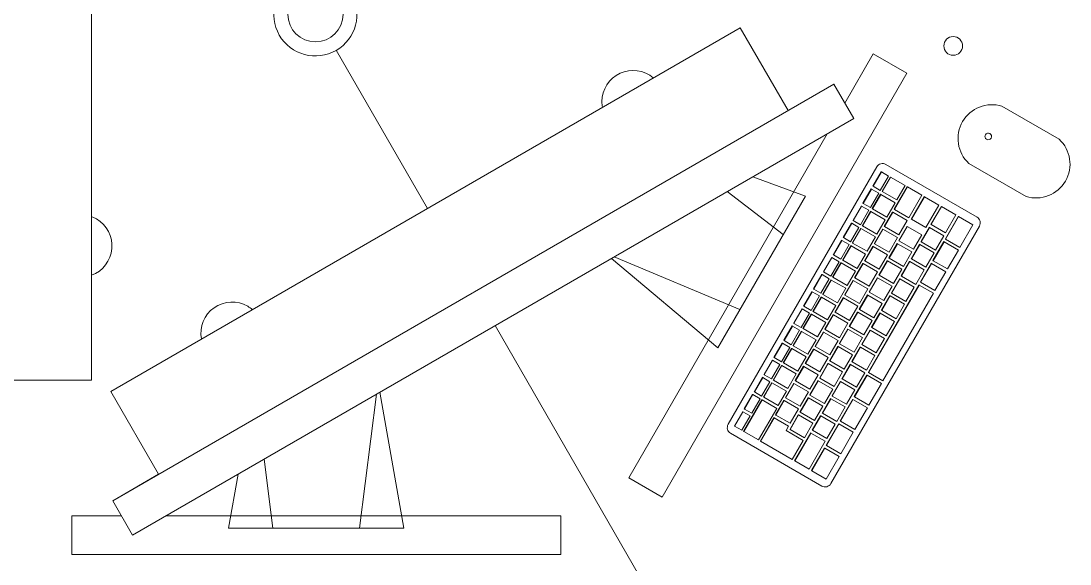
# Model space of a CAD drawing. Header units: millimetres. Extents: x 155920 to 295199, y -4084 to 97293.
# Drawn here: x 178565 to 179573, y 20194 to 20715 of the extents above; entities that cross this region are included whole.
import ezdxf

# ---------------------------------------------------------------- set-up
doc = ezdxf.new("R2010")
doc.units = ezdxf.units.MM
doc.header["$MEASUREMENT"] = 0
for name, color, linetype, lineweight in [('A-GENM', 8, 'CONTINUOUS', 9), ('E-ELEC-EQPM', 8, 'CONTINUOUS', 9), ('I-FURN', 8, 'CONTINUOUS', 9)]:
    doc.layers.add(name, color=color, linetype=linetype, lineweight=lineweight)

msp = doc.modelspace()

# ---------------------------------------------------------------- linework, layer by layer
at = {"layer": 'A-GENM'}
for p, q in [((179562.6, 20601.5), (179507.6, 20633.2)), ((179244.7, 20327.8), (179387.5, 20575)), ((179383.7, 20556.5), (179391.7, 20570.3)), ((179391.9, 20570.2), (179383.9, 20556.3)), ((179391.9, 20570.2), (179391.7, 20570.3)), ((179398.8, 20566.2), (179391.9, 20570.2)), ((179396.2, 20577.4), (179483.8, 20526.8)), ((179475.9, 20578.2), (179530.9, 20546.5)), ((179390.8, 20552.3), (179398.8, 20566.2)), ((179392.5, 20551.3), (179400.5, 20565.2)), ((179400.8, 20565.1), (179392.8, 20551.2)), ((179400.8, 20565.1), (179400.5, 20565.2)), ((179414.6, 20557.1), (179400.8, 20565.1)), ((179374.2, 20540), (179382.2, 20553.9)), ((179382.4, 20553.7), (179374.4, 20539.9)), ((179381.3, 20535.9), (179389.3, 20549.7)), ((179382.4, 20553.7), (179382.2, 20553.9)), ((179389.3, 20549.7), (179382.4, 20553.7)), ((179383.9, 20556.3), (179383.7, 20556.5)), ((179383.9, 20556.3), (179390.8, 20552.3)), ((179392.8, 20551.2), (179392.5, 20551.3)), ((179392.8, 20551.2), (179406.6, 20543.2)), ((179404.2, 20534.2), (179416.7, 20555.9)), ((179416.9, 20555.7), (179404.4, 20534.1)), ((179406.6, 20543.2), (179414.6, 20557.1)), ((179416.9, 20555.7), (179416.7, 20555.9)), ((179430.7, 20547.8), (179416.9, 20555.7)), ((179374.4, 20539.9), (179374.2, 20540)), ((179374.4, 20539.9), (179381.3, 20535.9)), ((179383, 20534.9), (179391, 20548.7)), ((179391.3, 20548.6), (179383.3, 20534.8)), ((179391.3, 20548.6), (179391, 20548.7)), ((179405.1, 20540.6), (179391.3, 20548.6)), ((179397.1, 20526.8), (179405.1, 20540.6)), ((179418.2, 20526.1), (179430.7, 20547.8)), ((179420.6, 20524.8), (179433.1, 20546.4)), ((179433.3, 20546.3), (179420.8, 20524.6)), ((179433.3, 20546.3), (179433.1, 20546.4)), ((179447.1, 20538.3), (179433.3, 20546.3)), ((179364.7, 20523.6), (179372.7, 20537.4)), ((179372.9, 20537.3), (179364.9, 20523.4)), ((179371.8, 20519.4), (179379.8, 20533.3)), ((179372.9, 20537.3), (179372.7, 20537.4)), ((179379.8, 20533.3), (179372.9, 20537.3)), ((179373.5, 20518.4), (179381.5, 20532.3)), ((179381.8, 20532.2), (179373.8, 20518.3)), ((179381.8, 20532.2), (179381.5, 20532.3)), ((179395.6, 20524.2), (179381.8, 20532.2)), ((179383.3, 20534.8), (179383, 20534.9)), ((179383.3, 20534.8), (179397.1, 20526.8)), ((179394.7, 20517.8), (179402.7, 20531.6)), ((179402.9, 20531.5), (179394.9, 20517.6)), ((179402.9, 20531.5), (179402.7, 20531.6)), ((179416.8, 20523.5), (179402.9, 20531.5)), ((179404.4, 20534.1), (179404.2, 20534.2)), ((179404.4, 20534.1), (179418.2, 20526.1)), ((179434.6, 20516.7), (179447.1, 20538.3)), ((179439.5, 20519.6), (179449.5, 20536.9)), ((179449.7, 20536.8), (179439.7, 20519.5)), ((179449.7, 20536.8), (179449.5, 20536.9)), ((179463.5, 20528.8), (179449.7, 20536.8)), ((179355.2, 20507.1), (179363.2, 20521)), ((179363.4, 20520.8), (179355.4, 20507)), ((179363.4, 20520.8), (179363.2, 20521)), ((179370.3, 20516.8), (179363.4, 20520.8)), ((179364.9, 20523.4), (179364.7, 20523.6)), ((179364.9, 20523.4), (179371.8, 20519.4)), ((179387.6, 20510.3), (179395.6, 20524.2)), ((179408.8, 20509.7), (179416.8, 20523.5)), ((179420.8, 20524.6), (179420.6, 20524.8)), ((179420.8, 20524.6), (179434.6, 20516.7)), ((179439.7, 20519.5), (179439.5, 20519.6)), ((179439.7, 20519.5), (179453.5, 20511.5)), ((179453.4, 20505.8), (179465.9, 20527.5)), ((179453.5, 20511.5), (179463.5, 20528.8)), ((179466.1, 20527.3), (179453.6, 20505.7)), ((179466.1, 20527.3), (179465.9, 20527.5)), ((179479.9, 20519.4), (179466.1, 20527.3)), ((179467.4, 20497.7), (179479.9, 20519.4)), ((179486.1, 20518.1), (179343.3, 20270.8)), ((179362.3, 20503), (179370.3, 20516.8)), ((179364, 20502), (179372, 20515.8)), ((179372.3, 20515.7), (179364.3, 20501.8)), ((179372.3, 20515.7), (179372, 20515.8)), ((179386.1, 20507.7), (179372.3, 20515.7)), ((179373.8, 20518.3), (179373.5, 20518.4)), ((179373.8, 20518.3), (179387.6, 20510.3)), ((179385.2, 20501.3), (179393.2, 20515.2)), ((179393.4, 20515), (179385.4, 20501.2)), ((179393.4, 20515), (179393.2, 20515.2)), ((179407.3, 20507.1), (179393.4, 20515)), ((179394.9, 20517.6), (179394.7, 20517.8)), ((179394.9, 20517.6), (179408.8, 20509.7)), ((179408.6, 20504), (179416.6, 20517.8)), ((179416.8, 20517.7), (179408.8, 20503.8)), ((179416.8, 20517.7), (179416.6, 20517.8)), ((179430.6, 20509.7), (179416.8, 20517.7)), ((179422.6, 20495.9), (179430.6, 20509.7)), ((179430, 20503.2), (179438, 20517)), ((179438.2, 20516.9), (179430.2, 20503)), ((179438.2, 20516.9), (179438, 20517)), ((179452, 20508.9), (179438.2, 20516.9)), ((179345.7, 20490.6), (179353.7, 20504.5)), ((179353.9, 20504.4), (179345.9, 20490.5)), ((179352.8, 20486.5), (179360.8, 20500.4)), ((179353.9, 20504.4), (179353.7, 20504.5)), ((179360.8, 20500.4), (179353.9, 20504.4)), ((179354.5, 20485.5), (179362.5, 20499.4)), ((179362.8, 20499.2), (179354.8, 20485.4)), ((179355.4, 20507), (179355.2, 20507.1)), ((179355.4, 20507), (179362.3, 20503)), ((179362.8, 20499.2), (179362.5, 20499.4)), ((179376.6, 20491.3), (179362.8, 20499.2)), ((179364.3, 20501.8), (179364, 20502)), ((179364.3, 20501.8), (179378.1, 20493.9)), ((179378.1, 20493.9), (179386.1, 20507.7)), ((179385.4, 20501.2), (179385.2, 20501.3)), ((179385.4, 20501.2), (179399.3, 20493.2)), ((179399.1, 20487.5), (179407.1, 20501.4)), ((179399.3, 20493.2), (179407.3, 20507.1)), ((179407.3, 20501.2), (179399.3, 20487.4)), ((179407.3, 20501.2), (179407.1, 20501.4)), ((179421.1, 20493.3), (179407.3, 20501.2)), ((179408.8, 20503.8), (179408.6, 20504)), ((179408.8, 20503.8), (179422.6, 20495.9)), ((179420.5, 20486.7), (179428.5, 20500.6)), ((179428.7, 20500.4), (179420.7, 20486.6)), ((179428.7, 20500.4), (179428.5, 20500.6)), ((179442.5, 20492.5), (179428.7, 20500.4)), ((179430.2, 20503), (179430, 20503.2)), ((179430.2, 20503), (179444, 20495.1)), ((179441.4, 20485), (179451.9, 20503.2)), ((179452.1, 20503.1), (179441.6, 20484.9)), ((179444, 20495.1), (179452, 20508.9)), ((179452.1, 20503.1), (179451.9, 20503.2)), ((179465.9, 20495.1), (179452.1, 20503.1)), ((179453.6, 20505.7), (179453.4, 20505.8)), ((179453.6, 20505.7), (179467.4, 20497.7)), ((179345.9, 20490.5), (179345.7, 20490.6)), ((179345.9, 20490.5), (179352.8, 20486.5)), ((179368.6, 20477.4), (179376.6, 20491.3)), ((179375.7, 20484.9), (179383.7, 20498.7)), ((179383.9, 20498.6), (179375.9, 20484.7)), ((179383.9, 20498.6), (179383.7, 20498.7)), ((179397.8, 20490.6), (179383.9, 20498.6)), ((179389.8, 20476.7), (179397.8, 20490.6)), ((179413.1, 20479.4), (179421.1, 20493.3)), ((179434.5, 20478.6), (179442.5, 20492.5)), ((179455.4, 20476.9), (179465.9, 20495.1)), ((179336.2, 20474.2), (179344.2, 20488)), ((179344.4, 20487.9), (179336.4, 20474.1)), ((179343.3, 20470.1), (179351.3, 20483.9)), ((179344.4, 20487.9), (179344.2, 20488)), ((179351.3, 20483.9), (179344.4, 20487.9)), ((179345, 20469.1), (179353, 20482.9)), ((179353.3, 20482.8), (179345.3, 20468.9)), ((179353.3, 20482.8), (179353, 20482.9)), ((179367.1, 20474.8), (179353.3, 20482.8)), ((179354.8, 20485.4), (179354.5, 20485.5)), ((179354.8, 20485.4), (179368.6, 20477.4)), ((179366.2, 20468.4), (179374.2, 20482.3)), ((179374.4, 20482.1), (179366.4, 20468.3)), ((179374.4, 20482.1), (179374.2, 20482.3)), ((179388.3, 20474.1), (179374.4, 20482.1)), ((179375.9, 20484.7), (179375.7, 20484.9)), ((179375.9, 20484.7), (179389.8, 20476.7)), ((179389.6, 20471.1), (179397.6, 20484.9)), ((179397.8, 20484.8), (179389.8, 20470.9)), ((179397.8, 20484.8), (179397.6, 20484.9)), ((179411.6, 20476.8), (179397.8, 20484.8)), ((179399.3, 20487.4), (179399.1, 20487.5)), ((179399.3, 20487.4), (179413.1, 20479.4)), ((179411, 20470.3), (179419, 20484.1)), ((179419.2, 20484), (179411.2, 20470.1)), ((179419.2, 20484), (179419, 20484.1)), ((179433, 20476), (179419.2, 20484)), ((179420.7, 20486.6), (179420.5, 20486.7)), ((179420.7, 20486.6), (179434.5, 20478.6)), ((179429.4, 20464.3), (179439.9, 20482.4)), ((179440.1, 20482.3), (179429.6, 20464.1)), ((179440.1, 20482.3), (179439.9, 20482.4)), ((179453.9, 20474.3), (179440.1, 20482.3)), ((179441.6, 20484.9), (179441.4, 20485)), ((179441.6, 20484.9), (179455.4, 20476.9)), ((179326.7, 20457.7), (179334.7, 20471.6)), ((179334.9, 20471.5), (179326.9, 20457.6)), ((179334.9, 20471.5), (179334.7, 20471.6)), ((179341.8, 20467.5), (179334.9, 20471.5)), ((179336.4, 20474.1), (179336.2, 20474.2)), ((179336.4, 20474.1), (179343.3, 20470.1)), ((179345.3, 20468.9), (179345, 20469.1)), ((179345.3, 20468.9), (179359.1, 20461)), ((179359.1, 20461), (179367.1, 20474.8)), ((179380.3, 20460.3), (179388.3, 20474.1)), ((179389.8, 20470.9), (179389.6, 20471.1)), ((179389.8, 20470.9), (179403.6, 20462.9)), ((179403.6, 20462.9), (179411.6, 20476.8)), ((179411.2, 20470.1), (179411, 20470.3)), ((179411.2, 20470.1), (179425, 20462.1)), ((179425, 20462.1), (179433, 20476)), ((179443.4, 20456.2), (179453.9, 20474.3)), ((179333.8, 20453.6), (179341.8, 20467.5)), ((179335.5, 20452.6), (179343.5, 20466.5)), ((179343.8, 20466.3), (179335.8, 20452.5)), ((179343.8, 20466.3), (179343.5, 20466.5)), ((179357.6, 20458.4), (179343.8, 20466.3)), ((179356.7, 20452), (179364.7, 20465.8)), ((179364.9, 20465.7), (179356.9, 20451.8)), ((179364.9, 20465.7), (179364.7, 20465.8)), ((179378.8, 20457.7), (179364.9, 20465.7)), ((179366.4, 20468.3), (179366.2, 20468.4)), ((179366.4, 20468.3), (179380.3, 20460.3)), ((179379.4, 20377.7), (179427.9, 20461.7)), ((179428.1, 20461.5), (179379.6, 20377.5)), ((179380.1, 20454.6), (179388.1, 20468.5)), ((179388.3, 20468.3), (179380.3, 20454.5)), ((179388.3, 20468.3), (179388.1, 20468.5)), ((179402.1, 20460.3), (179388.3, 20468.3)), ((179394.1, 20446.5), (179402.1, 20460.3)), ((179401.5, 20453.8), (179409.5, 20467.7)), ((179409.7, 20467.5), (179401.7, 20453.7)), ((179409.7, 20467.5), (179409.5, 20467.7)), ((179423.5, 20459.5), (179409.7, 20467.5)), ((179415.5, 20445.7), (179423.5, 20459.5)), ((179428.1, 20461.5), (179427.9, 20461.7)), ((179441.9, 20453.6), (179428.1, 20461.5)), ((179429.6, 20464.1), (179429.4, 20464.3)), ((179429.6, 20464.1), (179443.4, 20456.2)), ((179317.2, 20441.3), (179325.2, 20455.1)), ((179325.4, 20455), (179317.4, 20441.1)), ((179324.3, 20437.2), (179332.3, 20451)), ((179325.4, 20455), (179325.2, 20455.1)), ((179332.3, 20451), (179325.4, 20455)), ((179326, 20436.2), (179334, 20450)), ((179334.3, 20449.9), (179326.3, 20436)), ((179326.9, 20457.6), (179326.7, 20457.7)), ((179326.9, 20457.6), (179333.8, 20453.6)), ((179334.3, 20449.9), (179334, 20450)), ((179348.1, 20441.9), (179334.3, 20449.9)), ((179335.8, 20452.5), (179335.5, 20452.6)), ((179335.8, 20452.5), (179349.6, 20444.5)), ((179347.2, 20435.5), (179355.2, 20449.4)), ((179355.4, 20449.2), (179347.4, 20435.4)), ((179349.6, 20444.5), (179357.6, 20458.4)), ((179355.4, 20449.2), (179355.2, 20449.4)), ((179369.3, 20441.2), (179355.4, 20449.2)), ((179356.9, 20451.8), (179356.7, 20452)), ((179356.9, 20451.8), (179370.8, 20443.8)), ((179370.6, 20438.2), (179378.6, 20452)), ((179370.8, 20443.8), (179378.8, 20457.7)), ((179378.8, 20451.9), (179370.8, 20438)), ((179378.8, 20451.9), (179378.6, 20452)), ((179392.6, 20443.9), (179378.8, 20451.9)), ((179380.3, 20454.5), (179380.1, 20454.6)), ((179380.3, 20454.5), (179394.1, 20446.5)), ((179392, 20437.4), (179400, 20451.2)), ((179400.2, 20451.1), (179392.2, 20437.2)), ((179393.4, 20369.6), (179441.9, 20453.6)), ((179400.2, 20451.1), (179400, 20451.2)), ((179414, 20443.1), (179400.2, 20451.1)), ((179401.7, 20453.7), (179401.5, 20453.8)), ((179401.7, 20453.7), (179415.5, 20445.7)), ((179307.7, 20424.8), (179315.7, 20438.7)), ((179315.9, 20438.5), (179315.7, 20438.7)), ((179317.4, 20441.1), (179317.2, 20441.3)), ((179317.4, 20441.1), (179324.3, 20437.2)), ((179340.1, 20428), (179348.1, 20441.9)), ((179361.3, 20427.4), (179369.3, 20441.2)), ((179384.6, 20430), (179392.6, 20443.9)), ((179406, 20429.2), (179414, 20443.1)), ((179315.9, 20438.5), (179307.9, 20424.7)), ((179314.8, 20420.7), (179322.8, 20434.6)), ((179322.8, 20434.6), (179315.9, 20438.5)), ((179316.5, 20419.7), (179324.5, 20433.6)), ((179324.8, 20433.4), (179316.8, 20419.6)), ((179324.8, 20433.4), (179324.5, 20433.6)), ((179338.6, 20425.4), (179324.8, 20433.4)), ((179326.3, 20436), (179326, 20436.2)), ((179326.3, 20436), (179340.1, 20428)), ((179337.7, 20419), (179345.7, 20432.9)), ((179345.9, 20432.8), (179337.9, 20418.9)), ((179345.9, 20432.8), (179345.7, 20432.9)), ((179359.8, 20424.8), (179345.9, 20432.8)), ((179347.4, 20435.4), (179347.2, 20435.5)), ((179347.4, 20435.4), (179361.3, 20427.4)), ((179361.1, 20421.7), (179369.1, 20435.6)), ((179369.3, 20435.4), (179361.3, 20421.6)), ((179369.3, 20435.4), (179369.1, 20435.6)), ((179383.1, 20427.4), (179369.3, 20435.4)), ((179370.8, 20438), (179370.6, 20438.2)), ((179370.8, 20438), (179384.6, 20430)), ((179382.5, 20420.9), (179390.5, 20434.8)), ((179390.7, 20434.6), (179382.7, 20420.8)), ((179390.7, 20434.6), (179390.5, 20434.8)), ((179404.5, 20426.6), (179390.7, 20434.6)), ((179392.2, 20437.2), (179392, 20437.4)), ((179392.2, 20437.2), (179406, 20429.2)), ((179298.2, 20408.4), (179306.2, 20422.2)), ((179306.4, 20422.1), (179298.4, 20408.2)), ((179306.4, 20422.1), (179306.2, 20422.2)), ((179313.3, 20418.1), (179306.4, 20422.1)), ((179307.9, 20424.7), (179307.7, 20424.8)), ((179307.9, 20424.7), (179314.8, 20420.7)), ((179316.8, 20419.6), (179316.5, 20419.7)), ((179316.8, 20419.6), (179330.6, 20411.6)), ((179330.6, 20411.6), (179338.6, 20425.4)), ((179337.9, 20418.9), (179337.7, 20419)), ((179337.9, 20418.9), (179351.8, 20410.9)), ((179351.6, 20405.2), (179359.6, 20419.1)), ((179351.8, 20410.9), (179359.8, 20424.8)), ((179359.8, 20419), (179351.8, 20405.1)), ((179359.8, 20419), (179359.6, 20419.1)), ((179373.6, 20411), (179359.8, 20419)), ((179361.3, 20421.6), (179361.1, 20421.7)), ((179361.3, 20421.6), (179375.1, 20413.6)), ((179375.1, 20413.6), (179383.1, 20427.4)), ((179382.7, 20420.8), (179382.5, 20420.9)), ((179382.7, 20420.8), (179396.5, 20412.8)), ((179396.5, 20412.8), (179404.5, 20426.6)), ((179305.3, 20404.2), (179313.3, 20418.1)), ((179307, 20403.3), (179315, 20417.1)), ((179315.3, 20417), (179307.3, 20403.1)), ((179315.3, 20417), (179315, 20417.1)), ((179329.1, 20409), (179315.3, 20417)), ((179321.1, 20395.1), (179329.1, 20409)), ((179328.2, 20402.6), (179336.2, 20416.4)), ((179336.4, 20416.3), (179328.4, 20402.4)), ((179336.4, 20416.3), (179336.2, 20416.4)), ((179350.3, 20408.3), (179336.4, 20416.3)), ((179365.6, 20397.1), (179373.6, 20411)), ((179373, 20404.4), (179381, 20418.3)), ((179381.2, 20418.2), (179373.2, 20404.3)), ((179381.2, 20418.2), (179381, 20418.3)), ((179395, 20410.2), (179381.2, 20418.2)), ((179387, 20396.3), (179395, 20410.2)), ((179288.7, 20391.9), (179296.7, 20405.8)), ((179296.9, 20405.6), (179288.9, 20391.8)), ((179295.8, 20387.8), (179303.8, 20401.6)), ((179296.9, 20405.6), (179296.7, 20405.8)), ((179303.8, 20401.6), (179296.9, 20405.6)), ((179297.5, 20386.8), (179305.5, 20400.7)), ((179305.8, 20400.5), (179297.8, 20386.7)), ((179298.4, 20408.2), (179298.2, 20408.4)), ((179298.4, 20408.2), (179305.3, 20404.2)), ((179305.8, 20400.5), (179305.5, 20400.7)), ((179319.6, 20392.5), (179305.8, 20400.5)), ((179307.3, 20403.1), (179307, 20403.3)), ((179307.3, 20403.1), (179321.1, 20395.1)), ((179318.7, 20386.1), (179326.7, 20400)), ((179326.9, 20399.9), (179318.9, 20386)), ((179326.9, 20399.9), (179326.7, 20400)), ((179340.8, 20391.9), (179326.9, 20399.9)), ((179328.4, 20402.4), (179328.2, 20402.6)), ((179328.4, 20402.4), (179342.3, 20394.5)), ((179342.1, 20388.8), (179350.1, 20402.7)), ((179342.3, 20394.5), (179350.3, 20408.3)), ((179350.3, 20402.5), (179342.3, 20388.7)), ((179350.3, 20402.5), (179350.1, 20402.7)), ((179364.1, 20394.5), (179350.3, 20402.5)), ((179351.8, 20405.1), (179351.6, 20405.2)), ((179351.8, 20405.1), (179365.6, 20397.1)), ((179363.5, 20388), (179371.5, 20401.8)), ((179371.7, 20401.7), (179363.7, 20387.9)), ((179371.7, 20401.7), (179371.5, 20401.8)), ((179385.5, 20393.7), (179371.7, 20401.7)), ((179373.2, 20404.3), (179373, 20404.4)), ((179373.2, 20404.3), (179387, 20396.3)), ((179279.2, 20375.5), (179287.2, 20389.3)), ((179287.4, 20389.2), (179279.4, 20375.3)), ((179287.4, 20389.2), (179287.2, 20389.3)), ((179294.3, 20385.2), (179287.4, 20389.2)), ((179288.9, 20391.8), (179288.7, 20391.9)), ((179288.9, 20391.8), (179295.8, 20387.8)), ((179311.6, 20378.7), (179319.6, 20392.5)), ((179332.8, 20378), (179340.8, 20391.9)), ((179342.3, 20388.7), (179342.1, 20388.8)), ((179342.3, 20388.7), (179356.1, 20380.7)), ((179356.1, 20380.7), (179364.1, 20394.5)), ((179377.5, 20379.9), (179385.5, 20393.7)), ((179286.3, 20371.3), (179294.3, 20385.2)), ((179288, 20370.3), (179296, 20384.2)), ((179296.3, 20384.1), (179288.3, 20370.2)), ((179296.3, 20384.1), (179296, 20384.2)), ((179310.1, 20376.1), (179296.3, 20384.1)), ((179297.8, 20386.7), (179297.5, 20386.8)), ((179297.8, 20386.7), (179311.6, 20378.7)), ((179309.2, 20369.7), (179317.2, 20383.5)), ((179317.4, 20383.4), (179309.4, 20369.5)), ((179317.4, 20383.4), (179317.2, 20383.5)), ((179331.3, 20375.4), (179317.4, 20383.4)), ((179318.9, 20386), (179318.7, 20386.1)), ((179318.9, 20386), (179332.8, 20378)), ((179332.6, 20372.3), (179340.6, 20386.2)), ((179340.8, 20386.1), (179332.8, 20372.2)), ((179340.8, 20386.1), (179340.6, 20386.2)), ((179354.6, 20378.1), (179340.8, 20386.1)), ((179354, 20371.5), (179362, 20385.4)), ((179362.2, 20385.3), (179354.2, 20371.4)), ((179362.2, 20385.3), (179362, 20385.4)), ((179376, 20377.3), (179362.2, 20385.3)), ((179363.7, 20387.9), (179363.5, 20388)), ((179363.7, 20387.9), (179377.5, 20379.9)), ((179269.7, 20359), (179277.7, 20372.9)), ((179277.9, 20372.7), (179269.9, 20358.9)), ((179276.8, 20354.9), (179284.8, 20368.7)), ((179277.9, 20372.7), (179277.7, 20372.9)), ((179284.8, 20368.7), (179277.9, 20372.7)), ((179279.4, 20375.3), (179279.2, 20375.5)), ((179279.4, 20375.3), (179286.3, 20371.3)), ((179288.3, 20370.2), (179288, 20370.3)), ((179288.3, 20370.2), (179302.1, 20362.2)), ((179302.1, 20362.2), (179310.1, 20376.1)), ((179309.4, 20369.5), (179309.2, 20369.7)), ((179309.4, 20369.5), (179323.3, 20361.6)), ((179323.1, 20355.9), (179331.1, 20369.7)), ((179323.3, 20361.6), (179331.3, 20375.4)), ((179331.3, 20369.6), (179323.3, 20355.7)), ((179331.3, 20369.6), (179331.1, 20369.7)), ((179345.1, 20361.6), (179331.3, 20369.6)), ((179332.8, 20372.2), (179332.6, 20372.3)), ((179332.8, 20372.2), (179346.6, 20364.2)), ((179344.5, 20355.1), (179352.5, 20368.9)), ((179352.7, 20368.8), (179344.7, 20354.9)), ((179346.6, 20364.2), (179354.6, 20378.1)), ((179352.7, 20368.8), (179352.5, 20368.9)), ((179366.5, 20360.8), (179352.7, 20368.8)), ((179354.2, 20371.4), (179354, 20371.5)), ((179354.2, 20371.4), (179368, 20363.4)), ((179365.9, 20354.3), (179377.9, 20375.1)), ((179378.1, 20374.9), (179366.1, 20354.1)), ((179368, 20363.4), (179376, 20377.3)), ((179378.1, 20374.9), (179377.9, 20375.1)), ((179391.9, 20367), (179378.1, 20374.9)), ((179379.6, 20377.5), (179379.4, 20377.7)), ((179379.6, 20377.5), (179393.4, 20369.6)), ((179269.9, 20358.9), (179269.7, 20359)), ((179269.9, 20358.9), (179276.8, 20354.9)), ((179278.5, 20353.9), (179286.5, 20367.7)), ((179286.8, 20367.6), (179278.8, 20353.8)), ((179286.8, 20367.6), (179286.5, 20367.7)), ((179300.6, 20359.6), (179286.8, 20367.6)), ((179292.6, 20345.8), (179300.6, 20359.6)), ((179299.7, 20353.2), (179307.7, 20367.1)), ((179307.9, 20366.9), (179299.9, 20353.1)), ((179307.9, 20366.9), (179307.7, 20367.1)), ((179321.8, 20359), (179307.9, 20366.9)), ((179313.8, 20345.1), (179321.8, 20359)), ((179337.1, 20347.8), (179345.1, 20361.6)), ((179358.5, 20347), (179366.5, 20360.8)), ((179379.9, 20346.2), (179391.9, 20367)), ((179259.5, 20321), (179277, 20351.3)), ((179277.3, 20351.2), (179259.8, 20320.8)), ((179260.2, 20342.6), (179268.2, 20356.4)), ((179268.4, 20356.3), (179260.4, 20342.4)), ((179267.3, 20338.4), (179275.3, 20352.3)), ((179268.4, 20356.3), (179268.2, 20356.4)), ((179275.3, 20352.3), (179268.4, 20356.3)), ((179277.3, 20351.2), (179277, 20351.3)), ((179291.3, 20343), (179277.3, 20351.2)), ((179278.8, 20353.8), (179278.5, 20353.9)), ((179278.8, 20353.8), (179292.6, 20345.8)), ((179290.2, 20336.8), (179298.2, 20350.6)), ((179298.4, 20350.5), (179290.4, 20336.6)), ((179298.4, 20350.5), (179298.2, 20350.6)), ((179312.3, 20342.5), (179298.4, 20350.5)), ((179299.9, 20353.1), (179299.7, 20353.2)), ((179299.9, 20353.1), (179313.8, 20345.1)), ((179313.6, 20339.4), (179321.6, 20353.3)), ((179321.8, 20353.1), (179313.8, 20339.3)), ((179321.8, 20353.1), (179321.6, 20353.3)), ((179335.6, 20345.2), (179321.8, 20353.1)), ((179323.3, 20355.7), (179323.1, 20355.9)), ((179323.3, 20355.7), (179337.1, 20347.8)), ((179335, 20338.6), (179343, 20352.5)), ((179343.2, 20352.3), (179335.2, 20338.5)), ((179343.2, 20352.3), (179343, 20352.5)), ((179357, 20344.4), (179343.2, 20352.3)), ((179344.7, 20354.9), (179344.5, 20355.1)), ((179344.7, 20354.9), (179358.5, 20347)), ((179352.4, 20330.9), (179364.4, 20351.7)), ((179364.6, 20351.5), (179352.6, 20330.8)), ((179364.6, 20351.5), (179364.4, 20351.7)), ((179378.4, 20343.6), (179364.6, 20351.5)), ((179366.1, 20354.1), (179365.9, 20354.3)), ((179366.1, 20354.1), (179379.9, 20346.2)), ((179250.7, 20326.1), (179258.7, 20340)), ((179258.9, 20339.8), (179250.9, 20326)), ((179258.9, 20339.8), (179258.7, 20340)), ((179265.8, 20335.8), (179258.9, 20339.8)), ((179260.4, 20342.4), (179260.2, 20342.6)), ((179260.4, 20342.4), (179267.3, 20338.4)), ((179273.8, 20312.7), (179291.3, 20343)), ((179304.3, 20328.7), (179312.3, 20342.5)), ((179313.8, 20339.3), (179313.6, 20339.4)), ((179313.8, 20339.3), (179327.6, 20331.3)), ((179327.6, 20331.3), (179335.6, 20345.2)), ((179335.2, 20338.5), (179335, 20338.6)), ((179335.2, 20338.5), (179349, 20330.5)), ((179349, 20330.5), (179357, 20344.4)), ((179366.4, 20322.8), (179378.4, 20343.6)), ((179257.8, 20322), (179265.8, 20335.8)), ((179275.7, 20311.7), (179288.7, 20334.2)), ((179288.9, 20334), (179275.9, 20311.5)), ((179288.9, 20334), (179288.7, 20334.2)), ((179302.8, 20326.1), (179288.9, 20334)), ((179290.4, 20336.6), (179290.2, 20336.8)), ((179290.4, 20336.6), (179304.3, 20328.7)), ((179304.1, 20323), (179312.1, 20336.8)), ((179312.3, 20336.7), (179304.3, 20322.8)), ((179312.3, 20336.7), (179312.1, 20336.8)), ((179326.1, 20328.7), (179312.3, 20336.7)), ((179318.1, 20314.9), (179326.1, 20328.7)), ((179325.5, 20322.2), (179333.5, 20336)), ((179333.7, 20335.9), (179325.7, 20322)), ((179333.7, 20335.9), (179333.5, 20336)), ((179347.5, 20327.9), (179333.7, 20335.9)), ((179338.9, 20307.5), (179350.9, 20328.3)), ((179351.1, 20328.2), (179339.1, 20307.4)), ((179339.5, 20314.1), (179347.5, 20327.9)), ((179351.1, 20328.2), (179350.9, 20328.3)), ((179364.9, 20320.2), (179351.1, 20328.2)), ((179352.6, 20330.8), (179352.4, 20330.9)), ((179352.6, 20330.8), (179366.4, 20322.8)), ((179334.7, 20268.5), (179247, 20319.1)), ((179250.9, 20326), (179250.7, 20326.1)), ((179250.9, 20326), (179257.8, 20322)), ((179259.8, 20320.8), (179259.5, 20321)), ((179259.8, 20320.8), (179273.8, 20312.7)), ((179300.3, 20321.7), (179302.8, 20326.1)), ((179316.6, 20312.3), (179300.3, 20321.7)), ((179304.3, 20322.8), (179304.1, 20323)), ((179304.3, 20322.8), (179318.1, 20314.9)), ((179308.5, 20292.7), (179324, 20319.6)), ((179324.2, 20319.4), (179308.7, 20292.6)), ((179324.2, 20319.4), (179324, 20319.6)), ((179338, 20311.5), (179324.2, 20319.4)), ((179325.7, 20322), (179325.5, 20322.2)), ((179325.7, 20322), (179339.5, 20314.1)), ((179352.9, 20299.4), (179364.9, 20320.2)), ((179275.9, 20311.5), (179275.7, 20311.7)), ((179275.9, 20311.5), (179306.1, 20294.1)), ((179306.1, 20294.1), (179316.6, 20312.3)), ((179322.5, 20284.6), (179338, 20311.5)), ((179324.9, 20283.3), (179337.4, 20304.9)), ((179337.6, 20304.8), (179325.1, 20283.1)), ((179337.6, 20304.8), (179337.4, 20304.9)), ((179351.4, 20296.8), (179337.6, 20304.8)), ((179339.1, 20307.4), (179338.9, 20307.5)), ((179339.1, 20307.4), (179352.9, 20299.4)), ((179308.7, 20292.6), (179308.5, 20292.7)), ((179308.7, 20292.6), (179322.5, 20284.6)), ((179338.9, 20275.2), (179351.4, 20296.8)), ((179325.1, 20283.1), (179324.9, 20283.3)), ((179325.1, 20283.1), (179338.9, 20275.2))]:
    msp.add_line(p, q, dxfattribs=at)
for centre, radius, start, end in [((179498, 20602.2), 32.5, 72.6804, 227.3196), ((179494.5, 20604.2), 3.16, 60, 240), ((179494.5, 20604.2), 3.16, 240, 60), ((179540.6, 20577.6), 32.5, 252.6804, 47.3196), ((179393, 20571.9), 6.35, 60, 150), ((179480.6, 20521.3), 6.35, 330, 60), ((179250.2, 20324.6), 6.35, 150, 240), ((179337.8, 20274), 6.35, 240, 330)]:
    msp.add_arc(centre, radius, start, end, dxfattribs=at)
at = {"layer": 'E-ELEC-EQPM'}
for p, q in [((178633, 21068.5), (178633, 20370.1)), ((178633, 21068.5), (178633, 20370.1)), ((179256.3, 20708.6), (178651.5, 20359.4)), ((179256.3, 20708.6), (178651.5, 20359.4)), ((179302.3, 20629), (179256.3, 20708.6)), ((179302.3, 20629), (179256.3, 20708.6)), ((179346.3, 20654.4), (178653.5, 20254.4)), ((179346.3, 20654.4), (179302.3, 20629)), ((179365.3, 20621.4), (179346.3, 20654.4)), ((179365.3, 20621.4), (179346.3, 20654.4)), ((178672.5, 20221.4), (179365.3, 20621.4)), ((178672.5, 20221.4), (179365.3, 20621.4)), ((178633, 20370.1), (178541.1, 20370.1)), ((178633, 20370.1), (178541.1, 20370.1)), ((178651.5, 20359.4), (178697.5, 20279.8)), ((178651.5, 20359.4), (178697.5, 20279.8)), ((178697.5, 20279.8), (178653.5, 20254.4)), ((178653.5, 20254.4), (178672.5, 20221.4)), ((178653.5, 20254.4), (178672.5, 20221.4))]:
    msp.add_line(p, q, dxfattribs=at)
at = {"layer": 'I-FURN'}
for p, q in [((178955.7, 20535.1), (178868.1, 20686.9)), ((178868.1, 20686.9), (178955.7, 20535.1)), ((179356.8, 20636.1), (179384.1, 20683.4)), ((179384.1, 20683.4), (179416.3, 20664.9)), ((179416.3, 20664.9), (179181.3, 20257.9)), ((179149.2, 20276.5), (179339.9, 20606.7)), ((179318.9, 20547), (179268.3, 20565.4)), ((179297.6, 20510.1), (179243.6, 20551.2)), ((179234.7, 20401.2), (179318.9, 20547)), ((179132.5, 20487), (179234.7, 20401.2)), ((179256, 20438.1), (179135.3, 20488.6)), ((179423.1, 19725.6), (179020.7, 20422.5)), ((179020.7, 20422.5), (179423.1, 19725.6)), ((178933.1, 20228), (178910.1, 20358.6)), ((178890.6, 20228), (178907, 20356.8)), ((178807.4, 20228), (178798.9, 20294.4)), ((178774, 20280), (178764.8, 20228)), ((179149.2, 20276.5), (179181.3, 20257.9)), ((178614, 20239.7), (178614, 20202.6)), ((178614, 20239.7), (178662, 20239.7)), ((178704.1, 20239.7), (179083.9, 20239.7)), ((179083.9, 20239.7), (179083.9, 20202.6)), ((178764.8, 20228), (178933.1, 20228)), ((179083.9, 20202.6), (178614, 20202.6))]:
    msp.add_line(p, q, dxfattribs=at)
for centre, radius, start, end in [((178848.1, 20721.5), 40, 300.0014, 120.0014), ((178848.1, 20721.5), 40, 120.0014, 300.0014), ((178848.2, 20721.5), 26.5, 180, 0), ((179460.9, 20691.1), 9, 0, 180), ((179460.9, 20691.1), 9, 180, 0), ((179153.4, 20637.6), 30, 49.7319, 180), ((179153.4, 20637.6), 30, 180, 190.2681), ((178622.7, 20499), 30, 60.0028, 69.7148), ((178622.7, 20499), 30, 290.2852, 60.0028), ((178768.1, 20415.1), 30, 60.0028, 190.2454), ((178768.1, 20415.1), 30, 49.7546, 60.0028)]:
    msp.add_arc(centre, radius, start, end, dxfattribs=at)

doc.saveas('drawing.dxf')
